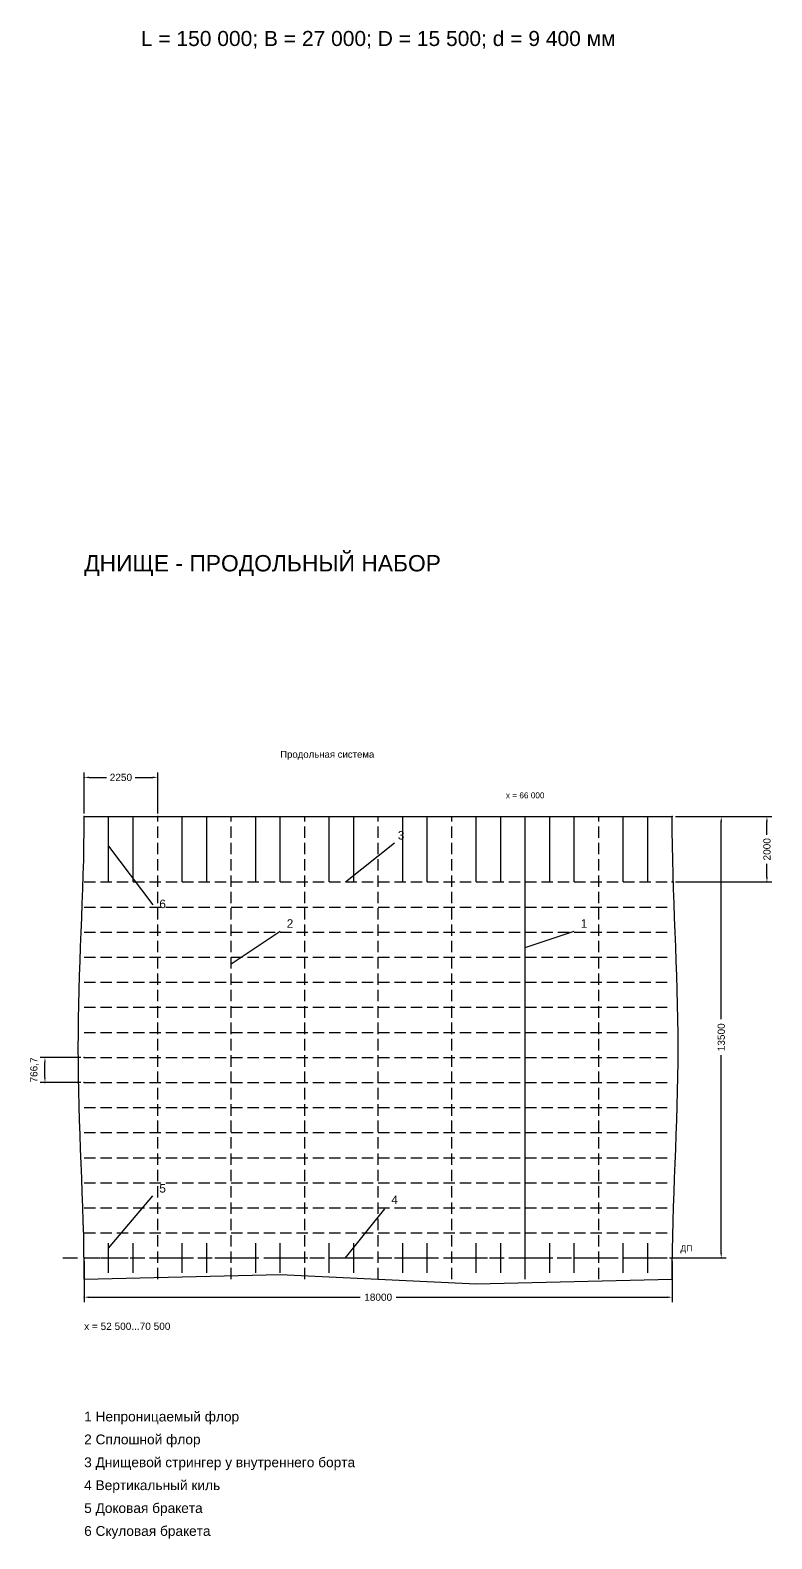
# Model space of a CAD drawing. Header units: millimetres. Extents: x -5500 to 159150, y -17410 to 188095.
# Drawn here: x 64347 to 87050, y 92410 to 138554 of the extents above; entities that cross this region are included whole.
import ezdxf
from ezdxf.enums import TextEntityAlignment as Align

# ---------------------------------------------------------------- set-up
doc = ezdxf.new("R2010")
doc.units = ezdxf.units.MM
for name, color, linetype in [('ARR_0', 7, 'Continuous'), ('ARR_BOUNDARY', 1, 'Continuous'), ('ARR_CENTER', 3, 'Continuous'), ('ARR_Defpoints', 7, 'Continuous'), ('ARR_HULL', 7, 'Continuous'), ('ARR_NOTE', 7, 'Continuous'), ('ARR_PRIMARY', 1, 'Continuous'), ('ARR_SECONDARY', 4, 'Continuous')]:
    doc.layers.add(name, color=color, linetype=linetype)
doc.styles.add('unicode', font='arial.ttf')

# ---------------------------------------------------------------- blocks, each defined once
blk = doc.blocks.new('_CLOSEDFILLED0')
at = {"layer": 'ARR_0', "color": 0, "linetype": 'ByBlock'}
blk.add_solid([(-1, 0.16), (0, 0), (-1, -0.16)], dxfattribs=at)

msp = doc.modelspace()

# ---------------------------------------------------------------- linework, layer by layer
at = {"layer": 'ARR_0', "color": 2}
for p, q in [((66000, 114600), (66000, 115850)), ((68250, 114600), (68250, 115850)), ((66150, 115700), (66685, 115700)), ((67565, 115700), (68100, 115700)), ((84100, 114500), (85650, 114500)), ((84100, 114500), (87050, 114500)), ((85500, 108300), (85500, 114350)), ((86900, 113940), (86900, 114350)), ((86900, 112650), (86900, 113060)), ((84100, 112500), (87050, 112500)), ((65900, 107133), (64650, 107133)), ((85500, 101150), (85500, 107200)), ((64800, 106517), (64800, 106983)), ((65900, 106367), (64650, 106367)), ((66000, 100900), (66000, 99650)), ((84000, 100900), (84000, 99650)), ((84100, 101000), (85650, 101000)), ((66150, 99800), (74450, 99800)), ((75550, 99800), (83850, 99800))]:
    msp.add_line(p, q, dxfattribs=at)
at = {"layer": 'ARR_BOUNDARY'}
msp.add_line((79500, 100350), (79500, 114500), dxfattribs=at)
at = {"layer": 'ARR_CENTER'}
for p, q in [((65350, 101000), (65797, 101000)), ((66038, 101000), (66484, 101000)), ((66725, 101000), (67172, 101000)), ((67412, 101000), (67859, 101000)), ((68100, 101000), (68547, 101000)), ((68788, 101000), (69234, 101000)), ((69475, 101000), (69922, 101000)), ((70162, 101000), (70609, 101000)), ((70850, 101000), (71297, 101000)), ((71538, 101000), (71984, 101000)), ((72225, 101000), (72672, 101000)), ((72912, 101000), (73359, 101000)), ((73600, 101000), (74047, 101000)), ((74287, 101000), (74734, 101000)), ((74975, 101000), (75422, 101000)), ((75662, 101000), (76109, 101000)), ((76350, 101000), (76797, 101000)), ((77038, 101000), (77484, 101000)), ((77725, 101000), (78172, 101000)), ((78412, 101000), (78859, 101000)), ((79100, 101000), (79547, 101000)), ((79788, 101000), (80234, 101000)), ((80475, 101000), (80922, 101000)), ((81162, 101000), (81609, 101000)), ((81850, 101000), (82297, 101000)), ((82538, 101000), (82984, 101000)), ((83225, 101000), (83672, 101000)), ((83913, 101000), (84359, 101000))]:
    msp.add_line(p, q, dxfattribs=at)
at = {"layer": 'ARR_Defpoints'}
for p in [(66000, 115700), (66000, 114500), (68250, 114500), (84000, 114500), (84000, 114500), (84000, 112500), (86900, 112500), (66000, 107133), (64800, 106367), (66000, 106367), (66000, 101000), (84000, 101000), (84000, 101000), (85500, 101000), (66000, 99800)]:
    msp.add_point(p, dxfattribs=at)
at = {"layer": 'ARR_HULL'}
msp.add_line((66000, 114500), (84000, 114500), dxfattribs=at)
for points in [[(66000, 100350), (65998, 100792), (65993, 101234), (65985, 101677), (65974, 102119), (65960, 102561), (65944, 103003), (65928, 103445), (65910, 103888), (65892, 104330), (65876, 104772), (65860, 105214), (65846, 105656), (65835, 106098), (65827, 106541), (65822, 106983), (65820, 107425), (65822, 107867), (65827, 108309), (65835, 108752), (65846, 109194), (65860, 109636), (65876, 110078), (65892, 110520), (65910, 110962), (65928, 111405), (65944, 111847), (65960, 112289), (65974, 112731), (65985, 113173), (65993, 113616), (65998, 114058), (66000, 114500)], [(84000, 100350), (84002, 100792), (84007, 101234), (84015, 101677), (84026, 102119), (84040, 102561), (84056, 103003), (84072, 103445), (84090, 103888), (84108, 104330), (84124, 104772), (84140, 105214), (84154, 105656), (84165, 106098), (84173, 106541), (84178, 106983), (84180, 107425), (84178, 107867), (84173, 108309), (84165, 108752), (84154, 109194), (84140, 109636), (84124, 110078), (84108, 110520), (84090, 110962), (84072, 111405), (84056, 111847), (84040, 112289), (84026, 112731), (84015, 113173), (84007, 113616), (84002, 114058), (84000, 114500)], [(66000, 100350), (72000, 100490), (78000, 100210), (84000, 100350)]]:
    msp.add_lwpolyline(points, dxfattribs=at)
at = {"layer": 'ARR_NOTE'}
for points in [[(66750, 113600), (68100, 111800)], [(74000, 112500), (75500, 113700)], [(70500, 110000), (72000, 111000)], [(79500, 110500), (81000, 111000)], [(66750, 101300), (68100, 102900)], [(74000, 101000), (75200, 102500)]]:
    msp.add_lwpolyline(points, dxfattribs=at)
at = {"layer": 'ARR_PRIMARY'}
for p, q in [((68250, 114350), (68250, 114500)), ((70500, 114350), (70500, 114500)), ((72750, 114350), (72750, 114500)), ((75000, 114350), (75000, 114500)), ((77250, 114350), (77250, 114500)), ((81750, 114350), (81750, 114500)), ((68250, 113850), (68250, 114200)), ((70500, 113850), (70500, 114200)), ((72750, 113850), (72750, 114200)), ((75000, 113850), (75000, 114200)), ((77250, 113850), (77250, 114200)), ((81750, 113850), (81750, 114200)), ((68250, 113350), (68250, 113700)), ((70500, 113350), (70500, 113700)), ((72750, 113350), (72750, 113700)), ((75000, 113350), (75000, 113700)), ((77250, 113350), (77250, 113700)), ((81750, 113350), (81750, 113700)), ((68250, 112850), (68250, 113200)), ((70500, 112850), (70500, 113200)), ((72750, 112850), (72750, 113200)), ((75000, 112850), (75000, 113200)), ((77250, 112850), (77250, 113200)), ((81750, 112850), (81750, 113200)), ((68250, 112350), (68250, 112700)), ((70500, 112350), (70500, 112700)), ((72750, 112350), (72750, 112700)), ((75000, 112350), (75000, 112700)), ((77250, 112350), (77250, 112700)), ((81750, 112350), (81750, 112700)), ((66000, 112500), (66350, 112500)), ((66500, 112500), (66850, 112500)), ((67000, 112500), (67350, 112500)), ((67500, 112500), (67850, 112500)), ((68000, 112500), (68350, 112500)), ((68250, 111850), (68250, 112200)), ((68500, 112500), (68850, 112500)), ((69000, 112500), (69350, 112500)), ((69500, 112500), (69850, 112500)), ((70000, 112500), (70350, 112500)), ((70500, 112500), (70850, 112500)), ((70500, 111850), (70500, 112200)), ((71000, 112500), (71350, 112500)), ((71500, 112500), (71850, 112500)), ((72000, 112500), (72350, 112500)), ((72500, 112500), (72850, 112500)), ((72750, 111850), (72750, 112200)), ((73000, 112500), (73350, 112500)), ((73500, 112500), (73850, 112500)), ((74000, 112500), (74350, 112500)), ((74500, 112500), (74850, 112500)), ((75000, 112500), (75350, 112500)), ((75000, 111850), (75000, 112200)), ((75500, 112500), (75850, 112500)), ((76000, 112500), (76350, 112500)), ((76500, 112500), (76850, 112500)), ((77000, 112500), (77350, 112500)), ((77250, 111850), (77250, 112200)), ((77500, 112500), (77850, 112500)), ((78000, 112500), (78350, 112500)), ((78500, 112500), (78850, 112500)), ((79000, 112500), (79350, 112500)), ((79500, 112500), (79850, 112500)), ((80000, 112500), (80350, 112500)), ((80500, 112500), (80850, 112500)), ((81000, 112500), (81350, 112500)), ((81500, 112500), (81850, 112500)), ((81750, 111850), (81750, 112200)), ((82000, 112500), (82350, 112500)), ((82500, 112500), (82850, 112500)), ((83000, 112500), (83350, 112500)), ((83500, 112500), (83850, 112500)), ((68250, 111350), (68250, 111700)), ((70500, 111350), (70500, 111700)), ((72750, 111350), (72750, 111700)), ((75000, 111350), (75000, 111700)), ((77250, 111350), (77250, 111700)), ((81750, 111350), (81750, 111700)), ((68250, 110850), (68250, 111200)), ((70500, 110850), (70500, 111200)), ((72750, 110850), (72750, 111200)), ((75000, 110850), (75000, 111200)), ((77250, 110850), (77250, 111200)), ((81750, 110850), (81750, 111200)), ((68250, 110350), (68250, 110700)), ((70500, 110350), (70500, 110700)), ((72750, 110350), (72750, 110700)), ((75000, 110350), (75000, 110700)), ((77250, 110350), (77250, 110700)), ((81750, 110350), (81750, 110700)), ((68250, 109850), (68250, 110200)), ((70500, 109850), (70500, 110200)), ((72750, 109850), (72750, 110200)), ((75000, 109850), (75000, 110200)), ((77250, 109850), (77250, 110200)), ((81750, 109850), (81750, 110200)), ((68250, 109350), (68250, 109700)), ((70500, 109350), (70500, 109700)), ((72750, 109350), (72750, 109700)), ((75000, 109350), (75000, 109700)), ((77250, 109350), (77250, 109700)), ((81750, 109350), (81750, 109700)), ((68250, 108850), (68250, 109200)), ((70500, 108850), (70500, 109200)), ((72750, 108850), (72750, 109200)), ((75000, 108850), (75000, 109200)), ((77250, 108850), (77250, 109200)), ((81750, 108850), (81750, 109200)), ((68250, 108350), (68250, 108700)), ((70500, 108350), (70500, 108700)), ((72750, 108350), (72750, 108700)), ((75000, 108350), (75000, 108700)), ((77250, 108350), (77250, 108700)), ((81750, 108350), (81750, 108700)), ((68250, 107850), (68250, 108200)), ((70500, 107850), (70500, 108200)), ((72750, 107850), (72750, 108200)), ((75000, 107850), (75000, 108200)), ((77250, 107850), (77250, 108200)), ((81750, 107850), (81750, 108200)), ((68250, 107350), (68250, 107700)), ((70500, 107350), (70500, 107700)), ((72750, 107350), (72750, 107700)), ((75000, 107350), (75000, 107700)), ((77250, 107350), (77250, 107700)), ((81750, 107350), (81750, 107700)), ((68250, 106850), (68250, 107200)), ((70500, 106850), (70500, 107200)), ((72750, 106850), (72750, 107200)), ((75000, 106850), (75000, 107200)), ((77250, 106850), (77250, 107200)), ((81750, 106850), (81750, 107200)), ((68250, 106350), (68250, 106700)), ((70500, 106350), (70500, 106700)), ((72750, 106350), (72750, 106700)), ((75000, 106350), (75000, 106700)), ((77250, 106350), (77250, 106700)), ((81750, 106350), (81750, 106700)), ((68250, 105850), (68250, 106200)), ((70500, 105850), (70500, 106200)), ((72750, 105850), (72750, 106200)), ((75000, 105850), (75000, 106200)), ((77250, 105850), (77250, 106200)), ((81750, 105850), (81750, 106200)), ((68250, 105350), (68250, 105700)), ((70500, 105350), (70500, 105700)), ((72750, 105350), (72750, 105700)), ((75000, 105350), (75000, 105700)), ((77250, 105350), (77250, 105700)), ((81750, 105350), (81750, 105700)), ((68250, 104850), (68250, 105200)), ((70500, 104850), (70500, 105200)), ((72750, 104850), (72750, 105200)), ((75000, 104850), (75000, 105200)), ((77250, 104850), (77250, 105200)), ((81750, 104850), (81750, 105200)), ((68250, 104350), (68250, 104700)), ((70500, 104350), (70500, 104700)), ((72750, 104350), (72750, 104700)), ((75000, 104350), (75000, 104700)), ((77250, 104350), (77250, 104700)), ((81750, 104350), (81750, 104700)), ((68250, 103850), (68250, 104200)), ((70500, 103850), (70500, 104200)), ((72750, 103850), (72750, 104200)), ((75000, 103850), (75000, 104200)), ((77250, 103850), (77250, 104200)), ((81750, 103850), (81750, 104200)), ((68250, 103350), (68250, 103700)), ((70500, 103350), (70500, 103700)), ((72750, 103350), (72750, 103700)), ((75000, 103350), (75000, 103700)), ((77250, 103350), (77250, 103700)), ((81750, 103350), (81750, 103700)), ((68250, 102850), (68250, 103200)), ((70500, 102850), (70500, 103200)), ((72750, 102850), (72750, 103200)), ((75000, 102850), (75000, 103200)), ((77250, 102850), (77250, 103200)), ((81750, 102850), (81750, 103200)), ((68250, 102350), (68250, 102700)), ((70500, 102350), (70500, 102700)), ((72750, 102350), (72750, 102700)), ((75000, 102350), (75000, 102700)), ((77250, 102350), (77250, 102700)), ((81750, 102350), (81750, 102700)), ((68250, 101850), (68250, 102200)), ((70500, 101850), (70500, 102200)), ((72750, 101850), (72750, 102200)), ((75000, 101850), (75000, 102200)), ((77250, 101850), (77250, 102200)), ((81750, 101850), (81750, 102200)), ((68250, 101350), (68250, 101700)), ((70500, 101350), (70500, 101700)), ((72750, 101350), (72750, 101700)), ((75000, 101350), (75000, 101700)), ((77250, 101350), (77250, 101700)), ((81750, 101350), (81750, 101700)), ((68250, 100850), (68250, 101200)), ((70500, 100850), (70500, 101200)), ((72750, 100850), (72750, 101200)), ((75000, 100850), (75000, 101200)), ((77250, 100850), (77250, 101200)), ((81750, 100850), (81750, 101200)), ((66000, 101000), (66350, 101000)), ((66500, 101000), (66850, 101000)), ((67000, 101000), (67350, 101000)), ((67500, 101000), (67850, 101000)), ((68000, 101000), (68350, 101000)), ((68250, 100350), (68250, 100700)), ((68500, 101000), (68850, 101000)), ((69000, 101000), (69350, 101000)), ((69500, 101000), (69850, 101000)), ((70000, 101000), (70350, 101000)), ((70500, 101000), (70850, 101000)), ((70500, 100350), (70500, 100700)), ((71000, 101000), (71350, 101000)), ((71500, 101000), (71850, 101000)), ((72000, 101000), (72350, 101000)), ((72500, 101000), (72850, 101000)), ((72750, 100350), (72750, 100700)), ((73000, 101000), (73350, 101000)), ((73500, 101000), (73850, 101000)), ((74000, 101000), (74350, 101000)), ((74500, 101000), (74850, 101000)), ((75000, 101000), (75350, 101000)), ((75000, 100350), (75000, 100700)), ((75500, 101000), (75850, 101000)), ((76000, 101000), (76350, 101000)), ((76500, 101000), (76850, 101000)), ((77000, 101000), (77350, 101000)), ((77250, 100350), (77250, 100700)), ((77500, 101000), (77850, 101000)), ((78000, 101000), (78350, 101000)), ((78500, 101000), (78850, 101000)), ((79000, 101000), (79350, 101000)), ((79500, 101000), (79850, 101000)), ((80000, 101000), (80350, 101000)), ((80500, 101000), (80850, 101000)), ((81000, 101000), (81350, 101000)), ((81500, 101000), (81850, 101000)), ((81750, 100350), (81750, 100700)), ((82000, 101000), (82350, 101000)), ((82500, 101000), (82850, 101000)), ((83000, 101000), (83350, 101000)), ((83500, 101000), (83850, 101000))]:
    msp.add_line(p, q, dxfattribs=at)
at = {"layer": 'ARR_SECONDARY'}
for p, q in [((66000, 111733), (66350, 111733)), ((66500, 111733), (66850, 111733)), ((67000, 111733), (67350, 111733)), ((67500, 111733), (67850, 111733)), ((68000, 111733), (68350, 111733)), ((68500, 111733), (68850, 111733)), ((69000, 111733), (69350, 111733)), ((69500, 111733), (69850, 111733)), ((70000, 111733), (70350, 111733)), ((70500, 111733), (70850, 111733)), ((71000, 111733), (71350, 111733)), ((71500, 111733), (71850, 111733)), ((72000, 111733), (72350, 111733)), ((72500, 111733), (72850, 111733)), ((73000, 111733), (73350, 111733)), ((73500, 111733), (73850, 111733)), ((74000, 111733), (74350, 111733)), ((74500, 111733), (74850, 111733)), ((75000, 111733), (75350, 111733)), ((75500, 111733), (75850, 111733)), ((76000, 111733), (76350, 111733)), ((76500, 111733), (76850, 111733)), ((77000, 111733), (77350, 111733)), ((77500, 111733), (77850, 111733)), ((78000, 111733), (78350, 111733)), ((78500, 111733), (78850, 111733)), ((79000, 111733), (79350, 111733)), ((79500, 111733), (79850, 111733)), ((80000, 111733), (80350, 111733)), ((80500, 111733), (80850, 111733)), ((81000, 111733), (81350, 111733)), ((81500, 111733), (81850, 111733)), ((82000, 111733), (82350, 111733)), ((82500, 111733), (82850, 111733)), ((83000, 111733), (83350, 111733)), ((83500, 111733), (83850, 111733)), ((66000, 110967), (66350, 110967)), ((66500, 110967), (66850, 110967)), ((67000, 110967), (67350, 110967)), ((67500, 110967), (67850, 110967)), ((68000, 110967), (68350, 110967)), ((68500, 110967), (68850, 110967)), ((69000, 110967), (69350, 110967)), ((69500, 110967), (69850, 110967)), ((70000, 110967), (70350, 110967)), ((70500, 110967), (70850, 110967)), ((71000, 110967), (71350, 110967)), ((71500, 110967), (71850, 110967)), ((72000, 110967), (72350, 110967)), ((72500, 110967), (72850, 110967)), ((73000, 110967), (73350, 110967)), ((73500, 110967), (73850, 110967)), ((74000, 110967), (74350, 110967)), ((74500, 110967), (74850, 110967)), ((75000, 110967), (75350, 110967)), ((75500, 110967), (75850, 110967)), ((76000, 110967), (76350, 110967)), ((76500, 110967), (76850, 110967)), ((77000, 110967), (77350, 110967)), ((77500, 110967), (77850, 110967)), ((78000, 110967), (78350, 110967)), ((78500, 110967), (78850, 110967)), ((79000, 110967), (79350, 110967)), ((79500, 110967), (79850, 110967)), ((80000, 110967), (80350, 110967)), ((80500, 110967), (80850, 110967)), ((81000, 110967), (81350, 110967)), ((81500, 110967), (81850, 110967)), ((82000, 110967), (82350, 110967)), ((82500, 110967), (82850, 110967)), ((83000, 110967), (83350, 110967)), ((83500, 110967), (83850, 110967)), ((66000, 110200), (66350, 110200)), ((66500, 110200), (66850, 110200)), ((67000, 110200), (67350, 110200)), ((67500, 110200), (67850, 110200)), ((68000, 110200), (68350, 110200)), ((68500, 110200), (68850, 110200)), ((69000, 110200), (69350, 110200)), ((69500, 110200), (69850, 110200)), ((70000, 110200), (70350, 110200)), ((70500, 110200), (70850, 110200)), ((71000, 110200), (71350, 110200)), ((71500, 110200), (71850, 110200)), ((72000, 110200), (72350, 110200)), ((72500, 110200), (72850, 110200)), ((73000, 110200), (73350, 110200)), ((73500, 110200), (73850, 110200)), ((74000, 110200), (74350, 110200)), ((74500, 110200), (74850, 110200)), ((75000, 110200), (75350, 110200)), ((75500, 110200), (75850, 110200)), ((76000, 110200), (76350, 110200)), ((76500, 110200), (76850, 110200)), ((77000, 110200), (77350, 110200)), ((77500, 110200), (77850, 110200)), ((78000, 110200), (78350, 110200)), ((78500, 110200), (78850, 110200)), ((79000, 110200), (79350, 110200)), ((79500, 110200), (79850, 110200)), ((80000, 110200), (80350, 110200)), ((80500, 110200), (80850, 110200)), ((81000, 110200), (81350, 110200)), ((81500, 110200), (81850, 110200)), ((82000, 110200), (82350, 110200)), ((82500, 110200), (82850, 110200)), ((83000, 110200), (83350, 110200)), ((83500, 110200), (83850, 110200)), ((66000, 109433), (66350, 109433)), ((66500, 109433), (66850, 109433)), ((67000, 109433), (67350, 109433)), ((67500, 109433), (67850, 109433)), ((68000, 109433), (68350, 109433)), ((68500, 109433), (68850, 109433)), ((69000, 109433), (69350, 109433)), ((69500, 109433), (69850, 109433)), ((70000, 109433), (70350, 109433)), ((70500, 109433), (70850, 109433)), ((71000, 109433), (71350, 109433)), ((71500, 109433), (71850, 109433)), ((72000, 109433), (72350, 109433)), ((72500, 109433), (72850, 109433)), ((73000, 109433), (73350, 109433)), ((73500, 109433), (73850, 109433)), ((74000, 109433), (74350, 109433)), ((74500, 109433), (74850, 109433)), ((75000, 109433), (75350, 109433)), ((75500, 109433), (75850, 109433)), ((76000, 109433), (76350, 109433)), ((76500, 109433), (76850, 109433)), ((77000, 109433), (77350, 109433)), ((77500, 109433), (77850, 109433)), ((78000, 109433), (78350, 109433)), ((78500, 109433), (78850, 109433)), ((79000, 109433), (79350, 109433)), ((79500, 109433), (79850, 109433)), ((80000, 109433), (80350, 109433)), ((80500, 109433), (80850, 109433)), ((81000, 109433), (81350, 109433)), ((81500, 109433), (81850, 109433)), ((82000, 109433), (82350, 109433)), ((82500, 109433), (82850, 109433)), ((83000, 109433), (83350, 109433)), ((83500, 109433), (83850, 109433)), ((66000, 108667), (66350, 108667)), ((66500, 108667), (66850, 108667)), ((67000, 108667), (67350, 108667)), ((67500, 108667), (67850, 108667)), ((68000, 108667), (68350, 108667)), ((68500, 108667), (68850, 108667)), ((69000, 108667), (69350, 108667)), ((69500, 108667), (69850, 108667)), ((70000, 108667), (70350, 108667)), ((70500, 108667), (70850, 108667)), ((71000, 108667), (71350, 108667)), ((71500, 108667), (71850, 108667)), ((72000, 108667), (72350, 108667)), ((72500, 108667), (72850, 108667)), ((73000, 108667), (73350, 108667)), ((73500, 108667), (73850, 108667)), ((74000, 108667), (74350, 108667)), ((74500, 108667), (74850, 108667)), ((75000, 108667), (75350, 108667)), ((75500, 108667), (75850, 108667)), ((76000, 108667), (76350, 108667)), ((76500, 108667), (76850, 108667)), ((77000, 108667), (77350, 108667)), ((77500, 108667), (77850, 108667)), ((78000, 108667), (78350, 108667)), ((78500, 108667), (78850, 108667)), ((79000, 108667), (79350, 108667)), ((79500, 108667), (79850, 108667)), ((80000, 108667), (80350, 108667)), ((80500, 108667), (80850, 108667)), ((81000, 108667), (81350, 108667)), ((81500, 108667), (81850, 108667)), ((82000, 108667), (82350, 108667)), ((82500, 108667), (82850, 108667)), ((83000, 108667), (83350, 108667)), ((83500, 108667), (83850, 108667)), ((66000, 107900), (66350, 107900)), ((66500, 107900), (66850, 107900)), ((67000, 107900), (67350, 107900)), ((67500, 107900), (67850, 107900)), ((68000, 107900), (68350, 107900)), ((68500, 107900), (68850, 107900)), ((69000, 107900), (69350, 107900)), ((69500, 107900), (69850, 107900)), ((70000, 107900), (70350, 107900)), ((70500, 107900), (70850, 107900)), ((71000, 107900), (71350, 107900)), ((71500, 107900), (71850, 107900)), ((72000, 107900), (72350, 107900)), ((72500, 107900), (72850, 107900)), ((73000, 107900), (73350, 107900)), ((73500, 107900), (73850, 107900)), ((74000, 107900), (74350, 107900)), ((74500, 107900), (74850, 107900)), ((75000, 107900), (75350, 107900)), ((75500, 107900), (75850, 107900)), ((76000, 107900), (76350, 107900)), ((76500, 107900), (76850, 107900)), ((77000, 107900), (77350, 107900)), ((77500, 107900), (77850, 107900)), ((78000, 107900), (78350, 107900)), ((78500, 107900), (78850, 107900)), ((79000, 107900), (79350, 107900)), ((79500, 107900), (79850, 107900)), ((80000, 107900), (80350, 107900)), ((80500, 107900), (80850, 107900)), ((81000, 107900), (81350, 107900)), ((81500, 107900), (81850, 107900)), ((82000, 107900), (82350, 107900)), ((82500, 107900), (82850, 107900)), ((83000, 107900), (83350, 107900)), ((83500, 107900), (83850, 107900)), ((66000, 107133), (66350, 107133)), ((66500, 107133), (66850, 107133)), ((67000, 107133), (67350, 107133)), ((67500, 107133), (67850, 107133)), ((68000, 107133), (68350, 107133)), ((68500, 107133), (68850, 107133)), ((69000, 107133), (69350, 107133)), ((69500, 107133), (69850, 107133)), ((70000, 107133), (70350, 107133)), ((70500, 107133), (70850, 107133)), ((71000, 107133), (71350, 107133)), ((71500, 107133), (71850, 107133)), ((72000, 107133), (72350, 107133)), ((72500, 107133), (72850, 107133)), ((73000, 107133), (73350, 107133)), ((73500, 107133), (73850, 107133)), ((74000, 107133), (74350, 107133)), ((74500, 107133), (74850, 107133)), ((75000, 107133), (75350, 107133)), ((75500, 107133), (75850, 107133)), ((76000, 107133), (76350, 107133)), ((76500, 107133), (76850, 107133)), ((77000, 107133), (77350, 107133)), ((77500, 107133), (77850, 107133)), ((78000, 107133), (78350, 107133)), ((78500, 107133), (78850, 107133)), ((79000, 107133), (79350, 107133)), ((79500, 107133), (79850, 107133)), ((80000, 107133), (80350, 107133)), ((80500, 107133), (80850, 107133)), ((81000, 107133), (81350, 107133)), ((81500, 107133), (81850, 107133)), ((82000, 107133), (82350, 107133)), ((82500, 107133), (82850, 107133)), ((83000, 107133), (83350, 107133)), ((83500, 107133), (83850, 107133)), ((66000, 106367), (66350, 106367)), ((66500, 106367), (66850, 106367)), ((67000, 106367), (67350, 106367)), ((67500, 106367), (67850, 106367)), ((68000, 106367), (68350, 106367)), ((68500, 106367), (68850, 106367)), ((69000, 106367), (69350, 106367)), ((69500, 106367), (69850, 106367)), ((70000, 106367), (70350, 106367)), ((70500, 106367), (70850, 106367)), ((71000, 106367), (71350, 106367)), ((71500, 106367), (71850, 106367)), ((72000, 106367), (72350, 106367)), ((72500, 106367), (72850, 106367)), ((73000, 106367), (73350, 106367)), ((73500, 106367), (73850, 106367)), ((74000, 106367), (74350, 106367)), ((74500, 106367), (74850, 106367)), ((75000, 106367), (75350, 106367)), ((75500, 106367), (75850, 106367)), ((76000, 106367), (76350, 106367)), ((76500, 106367), (76850, 106367)), ((77000, 106367), (77350, 106367)), ((77500, 106367), (77850, 106367)), ((78000, 106367), (78350, 106367)), ((78500, 106367), (78850, 106367)), ((79000, 106367), (79350, 106367)), ((79500, 106367), (79850, 106367)), ((80000, 106367), (80350, 106367)), ((80500, 106367), (80850, 106367)), ((81000, 106367), (81350, 106367)), ((81500, 106367), (81850, 106367)), ((82000, 106367), (82350, 106367)), ((82500, 106367), (82850, 106367)), ((83000, 106367), (83350, 106367)), ((83500, 106367), (83850, 106367)), ((66000, 105600), (66350, 105600)), ((66500, 105600), (66850, 105600)), ((67000, 105600), (67350, 105600)), ((67500, 105600), (67850, 105600)), ((68000, 105600), (68350, 105600)), ((68500, 105600), (68850, 105600)), ((69000, 105600), (69350, 105600)), ((69500, 105600), (69850, 105600)), ((70000, 105600), (70350, 105600)), ((70500, 105600), (70850, 105600)), ((71000, 105600), (71350, 105600)), ((71500, 105600), (71850, 105600)), ((72000, 105600), (72350, 105600)), ((72500, 105600), (72850, 105600)), ((73000, 105600), (73350, 105600)), ((73500, 105600), (73850, 105600)), ((74000, 105600), (74350, 105600)), ((74500, 105600), (74850, 105600)), ((75000, 105600), (75350, 105600)), ((75500, 105600), (75850, 105600)), ((76000, 105600), (76350, 105600)), ((76500, 105600), (76850, 105600)), ((77000, 105600), (77350, 105600)), ((77500, 105600), (77850, 105600)), ((78000, 105600), (78350, 105600)), ((78500, 105600), (78850, 105600)), ((79000, 105600), (79350, 105600)), ((79500, 105600), (79850, 105600)), ((80000, 105600), (80350, 105600)), ((80500, 105600), (80850, 105600)), ((81000, 105600), (81350, 105600)), ((81500, 105600), (81850, 105600)), ((82000, 105600), (82350, 105600)), ((82500, 105600), (82850, 105600)), ((83000, 105600), (83350, 105600)), ((83500, 105600), (83850, 105600)), ((66000, 104833), (66350, 104833)), ((66500, 104833), (66850, 104833)), ((67000, 104833), (67350, 104833)), ((67500, 104833), (67850, 104833)), ((68000, 104833), (68350, 104833)), ((68500, 104833), (68850, 104833)), ((69000, 104833), (69350, 104833)), ((69500, 104833), (69850, 104833)), ((70000, 104833), (70350, 104833)), ((70500, 104833), (70850, 104833)), ((71000, 104833), (71350, 104833)), ((71500, 104833), (71850, 104833)), ((72000, 104833), (72350, 104833)), ((72500, 104833), (72850, 104833)), ((73000, 104833), (73350, 104833)), ((73500, 104833), (73850, 104833)), ((74000, 104833), (74350, 104833)), ((74500, 104833), (74850, 104833)), ((75000, 104833), (75350, 104833)), ((75500, 104833), (75850, 104833)), ((76000, 104833), (76350, 104833)), ((76500, 104833), (76850, 104833)), ((77000, 104833), (77350, 104833)), ((77500, 104833), (77850, 104833)), ((78000, 104833), (78350, 104833)), ((78500, 104833), (78850, 104833)), ((79000, 104833), (79350, 104833)), ((79500, 104833), (79850, 104833)), ((80000, 104833), (80350, 104833)), ((80500, 104833), (80850, 104833)), ((81000, 104833), (81350, 104833)), ((81500, 104833), (81850, 104833)), ((82000, 104833), (82350, 104833)), ((82500, 104833), (82850, 104833)), ((83000, 104833), (83350, 104833)), ((83500, 104833), (83850, 104833)), ((66000, 104067), (66350, 104067)), ((66500, 104067), (66850, 104067)), ((67000, 104067), (67350, 104067)), ((67500, 104067), (67850, 104067)), ((68000, 104067), (68350, 104067)), ((68500, 104067), (68850, 104067)), ((69000, 104067), (69350, 104067)), ((69500, 104067), (69850, 104067)), ((70000, 104067), (70350, 104067)), ((70500, 104067), (70850, 104067)), ((71000, 104067), (71350, 104067)), ((71500, 104067), (71850, 104067)), ((72000, 104067), (72350, 104067)), ((72500, 104067), (72850, 104067)), ((73000, 104067), (73350, 104067)), ((73500, 104067), (73850, 104067)), ((74000, 104067), (74350, 104067)), ((74500, 104067), (74850, 104067)), ((75000, 104067), (75350, 104067)), ((75500, 104067), (75850, 104067)), ((76000, 104067), (76350, 104067)), ((76500, 104067), (76850, 104067)), ((77000, 104067), (77350, 104067)), ((77500, 104067), (77850, 104067)), ((78000, 104067), (78350, 104067)), ((78500, 104067), (78850, 104067)), ((79000, 104067), (79350, 104067)), ((79500, 104067), (79850, 104067)), ((80000, 104067), (80350, 104067)), ((80500, 104067), (80850, 104067)), ((81000, 104067), (81350, 104067)), ((81500, 104067), (81850, 104067)), ((82000, 104067), (82350, 104067)), ((82500, 104067), (82850, 104067)), ((83000, 104067), (83350, 104067)), ((83500, 104067), (83850, 104067)), ((66000, 103300), (66350, 103300)), ((66500, 103300), (66850, 103300)), ((67000, 103300), (67350, 103300)), ((67500, 103300), (67850, 103300)), ((68000, 103300), (68350, 103300)), ((68500, 103300), (68850, 103300)), ((69000, 103300), (69350, 103300)), ((69500, 103300), (69850, 103300)), ((70000, 103300), (70350, 103300)), ((70500, 103300), (70850, 103300)), ((71000, 103300), (71350, 103300)), ((71500, 103300), (71850, 103300)), ((72000, 103300), (72350, 103300)), ((72500, 103300), (72850, 103300)), ((73000, 103300), (73350, 103300)), ((73500, 103300), (73850, 103300)), ((74000, 103300), (74350, 103300)), ((74500, 103300), (74850, 103300)), ((75000, 103300), (75350, 103300)), ((75500, 103300), (75850, 103300)), ((76000, 103300), (76350, 103300)), ((76500, 103300), (76850, 103300)), ((77000, 103300), (77350, 103300)), ((77500, 103300), (77850, 103300)), ((78000, 103300), (78350, 103300)), ((78500, 103300), (78850, 103300)), ((79000, 103300), (79350, 103300)), ((79500, 103300), (79850, 103300)), ((80000, 103300), (80350, 103300)), ((80500, 103300), (80850, 103300)), ((81000, 103300), (81350, 103300)), ((81500, 103300), (81850, 103300)), ((82000, 103300), (82350, 103300)), ((82500, 103300), (82850, 103300)), ((83000, 103300), (83350, 103300)), ((83500, 103300), (83850, 103300)), ((66000, 102533), (66350, 102533)), ((66500, 102533), (66850, 102533)), ((67000, 102533), (67350, 102533)), ((67500, 102533), (67850, 102533)), ((68000, 102533), (68350, 102533)), ((68500, 102533), (68850, 102533)), ((69000, 102533), (69350, 102533)), ((69500, 102533), (69850, 102533)), ((70000, 102533), (70350, 102533)), ((70500, 102533), (70850, 102533)), ((71000, 102533), (71350, 102533)), ((71500, 102533), (71850, 102533)), ((72000, 102533), (72350, 102533)), ((72500, 102533), (72850, 102533)), ((73000, 102533), (73350, 102533)), ((73500, 102533), (73850, 102533)), ((74000, 102533), (74350, 102533)), ((74500, 102533), (74850, 102533)), ((75000, 102533), (75350, 102533)), ((75500, 102533), (75850, 102533)), ((76000, 102533), (76350, 102533)), ((76500, 102533), (76850, 102533)), ((77000, 102533), (77350, 102533)), ((77500, 102533), (77850, 102533)), ((78000, 102533), (78350, 102533)), ((78500, 102533), (78850, 102533)), ((79000, 102533), (79350, 102533)), ((79500, 102533), (79850, 102533)), ((80000, 102533), (80350, 102533)), ((80500, 102533), (80850, 102533)), ((81000, 102533), (81350, 102533)), ((81500, 102533), (81850, 102533)), ((82000, 102533), (82350, 102533)), ((82500, 102533), (82850, 102533)), ((83000, 102533), (83350, 102533)), ((83500, 102533), (83850, 102533)), ((66000, 101767), (66350, 101767)), ((66500, 101767), (66850, 101767)), ((67000, 101767), (67350, 101767)), ((67500, 101767), (67850, 101767)), ((68000, 101767), (68350, 101767)), ((68500, 101767), (68850, 101767)), ((69000, 101767), (69350, 101767)), ((69500, 101767), (69850, 101767)), ((70000, 101767), (70350, 101767)), ((70500, 101767), (70850, 101767)), ((71000, 101767), (71350, 101767)), ((71500, 101767), (71850, 101767)), ((72000, 101767), (72350, 101767)), ((72500, 101767), (72850, 101767)), ((73000, 101767), (73350, 101767)), ((73500, 101767), (73850, 101767)), ((74000, 101767), (74350, 101767)), ((74500, 101767), (74850, 101767)), ((75000, 101767), (75350, 101767)), ((75500, 101767), (75850, 101767)), ((76000, 101767), (76350, 101767)), ((76500, 101767), (76850, 101767)), ((77000, 101767), (77350, 101767)), ((77500, 101767), (77850, 101767)), ((78000, 101767), (78350, 101767)), ((78500, 101767), (78850, 101767)), ((79000, 101767), (79350, 101767)), ((79500, 101767), (79850, 101767)), ((80000, 101767), (80350, 101767)), ((80500, 101767), (80850, 101767)), ((81000, 101767), (81350, 101767)), ((81500, 101767), (81850, 101767)), ((82000, 101767), (82350, 101767)), ((82500, 101767), (82850, 101767)), ((83000, 101767), (83350, 101767)), ((83500, 101767), (83850, 101767))]:
    msp.add_line(p, q, dxfattribs=at)
for points in [[(66750, 112500), (66750, 114500)], [(67500, 112500), (67500, 114500)], [(69000, 112500), (69000, 114500)], [(69750, 112500), (69750, 114500)], [(71250, 112500), (71250, 114500)], [(72000, 112500), (72000, 114500)], [(73500, 112500), (73500, 114500)], [(74250, 112500), (74250, 114500)], [(75750, 112500), (75750, 114500)], [(76500, 112500), (76500, 114500)], [(78000, 112500), (78000, 114500)], [(78750, 112500), (78750, 114500)], [(80250, 112500), (80250, 114500)], [(81000, 112500), (81000, 114500)], [(82500, 112500), (82500, 114500)], [(83250, 112500), (83250, 114500)], [(66750, 100550), (66750, 101450)], [(67500, 100550), (67500, 101450)], [(69000, 100550), (69000, 101450)], [(69750, 100550), (69750, 101450)], [(71250, 100550), (71250, 101450)], [(72000, 100550), (72000, 101450)], [(73500, 100550), (73500, 101450)], [(74250, 100550), (74250, 101450)], [(75750, 100550), (75750, 101450)], [(76500, 100550), (76500, 101450)], [(78000, 100550), (78000, 101450)], [(78750, 100550), (78750, 101450)], [(80250, 100550), (80250, 101450)], [(81000, 100550), (81000, 101450)], [(82500, 100550), (82500, 101450)], [(83250, 100550), (83250, 101450)]]:
    msp.add_lwpolyline(points, dxfattribs=at)

# ---------------------------------------------------------------- block references
at = {"layer": 'ARR_0', "color": 2, "xscale": 150, "yscale": 150}
for p, rotation in [((66000, 115700), 180), ((85500, 114500), 90), ((86900, 114500), 90), ((86900, 112500), 270), ((64800, 107133), 90), ((64800, 106367), 270), ((85500, 101000), 270), ((66000, 99800), 180)]:
    msp.add_blockref('_CLOSEDFILLED0', p, dxfattribs=dict(at, rotation=rotation))
for p in [(68250, 115700), (84000, 99800)]:
    msp.add_blockref('_CLOSEDFILLED0', p, dxfattribs=at)

# ---------------------------------------------------------------- texts
at = {"layer": 'ARR_0', "color": 7, "style": 'unicode'}
for s, p in [('2250', (67125, 115700)), ('18000', (75000, 99800))]:
    msp.add_text(s, height=220, dxfattribs=at).set_placement(p, align=Align.MIDDLE_CENTER)
for s, p in [('2000', (86900, 113500)), ('13500', (85500, 107750)), ('766,7', (64460, 106750))]:
    msp.add_text(s, height=220, rotation=90, dxfattribs=at).set_placement(p, align=Align.MIDDLE_CENTER)
at = {"layer": 'ARR_NOTE', "style": 'unicode'}
for s, height, p in [('L = 150 000; B = 27 000; D = 15 500; d = 9 400 мм', 460, (75000, 138300)), ('x = 66 000', 180, (79500, 115150))]:
    msp.add_text(s, height=height, dxfattribs=at).set_placement(p, align=Align.MIDDLE_CENTER)
for s, height, p in [('ДНИЩЕ - ПРОДОЛЬНЫЙ НАБОР', 500, (66000, 122000)), ('Продольная система', 210, (72000, 116300)), ('3', 260, (75600, 113800)), ('6', 260, (68300, 111700)), ('2', 260, (72200, 111100)), ('1', 260, (81200, 111100)), ('5', 260, (68300, 103000)), ('4', 260, (75400, 102650)), ('ДП', 190, (84250, 101200)), ('x = 52 500...70 500', 220, (66000, 98800)), ('1 Непроницаемый флор', 300, (66000, 96000)), ('2 Сплошной флор', 300, (66000, 95300)), ('3 Днищевой стрингер у внутреннего борта', 300, (66000, 94600)), ('4 Вертикальный киль', 300, (66000, 93900)), ('5 Доковая бракета', 300, (66000, 93200)), ('6 Скуловая бракета', 300, (66000, 92500))]:
    msp.add_text(s, height=height, dxfattribs=at).set_placement(p)

doc.saveas('drawing.dxf')
